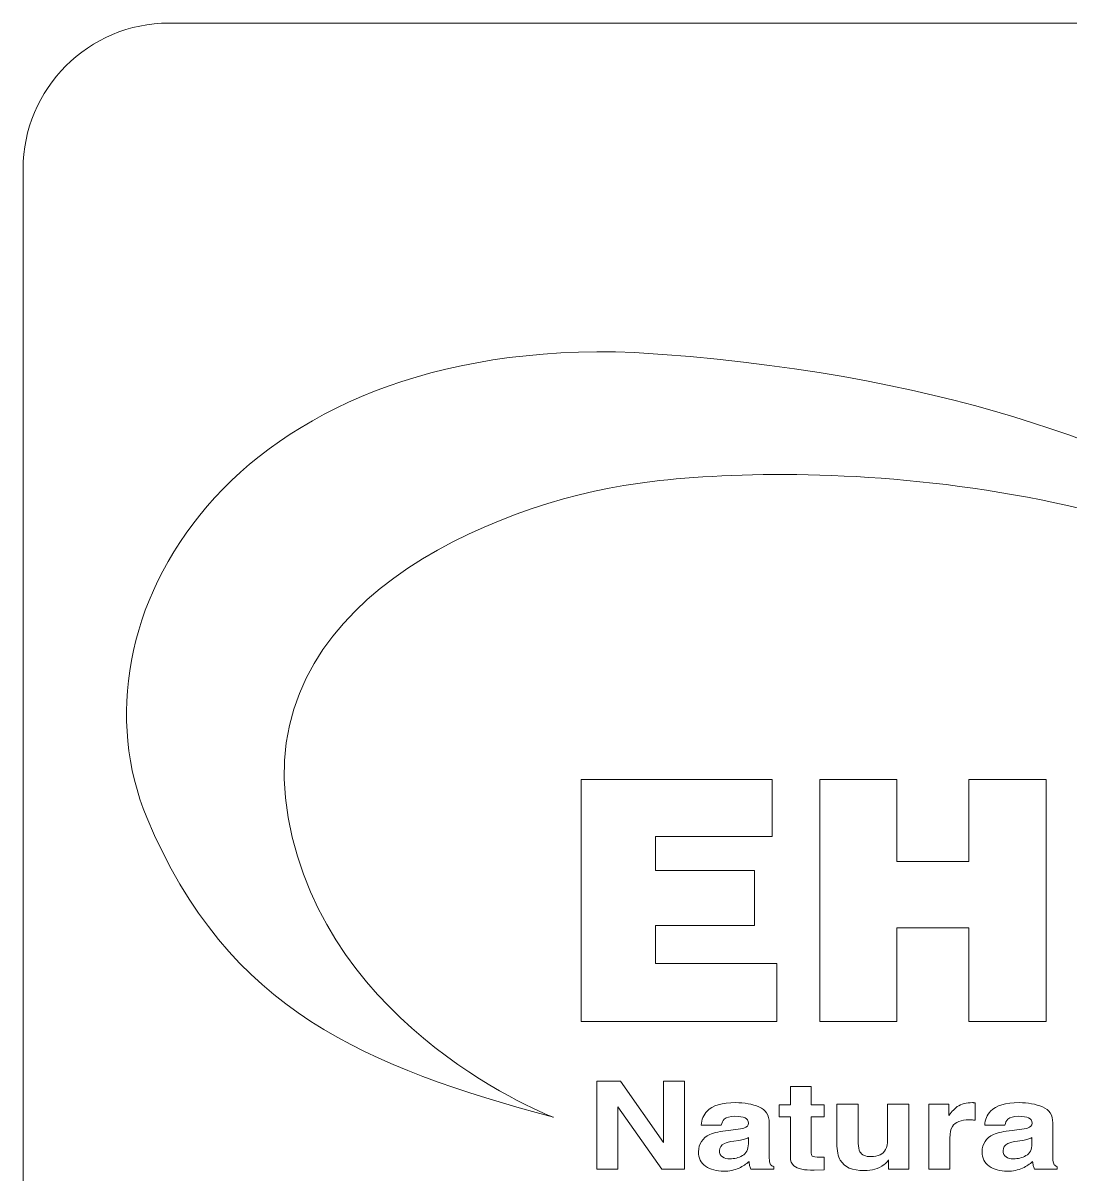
# Model space of a CAD drawing. Header units: millimetres. Extents: x -20 to 20, y -20 to 20.
# Drawn here: x -20 to 1.52, y -3.65 to 20 of the extents above; entities that cross this region are included whole.
import ezdxf

# ---------------------------------------------------------------- set-up
doc = ezdxf.new("R2010")
doc.units = ezdxf.units.MM
doc.header["$MEASUREMENT"] = 0
doc.layers.add('Layer 1', color=7, linetype='Continuous')

msp = doc.modelspace()

# ---------------------------------------------------------------- linework, layer by layer
at = {"layer": 'Layer 1', "color": 250, "lineweight": 18}
msp.add_open_spline([(17, 20), (17, 20), (-17, 20), (-17, 20), (-18.6523, 20), (-20, 18.6523), (-20, 17), (-20, 17), (-20, -17), (-20, -17), (-20, -18.6523), (-18.6523, -20), (-17, -20), (-17, -20), (17, -20), (17, -20), (18.6523, -20), (20, -18.6523), (20, -17), (20, -17), (20, 17), (20, 17), (20, 18.6523), (18.6523, 20), (17, 20)], degree=3, knots=[0, 0, 0, 0, 0.125, 0.125, 0.125, 0.25, 0.25, 0.25, 0.375, 0.375, 0.375, 0.5, 0.5, 0.5, 0.625, 0.625, 0.625, 0.75, 0.75, 0.75, 0.875, 0.875, 0.875, 1, 1, 1, 1], dxfattribs=at)
at = {"layer": 'Layer 1', "color": 250, "lineweight": 9}
for points, knots in [([(8.6117, 6.8699), (8.6117, 6.8699), (5.0746, 12.4585), (-7.4468, 13.2367), (-15.8298, 13.5551), (-19.1193, 7.6834), (-17.4569, 3.6864), (-15.7944, -0.3105), (-12.921, -1.4265), (-9.1092, -2.4681), (-9.1092, -2.4681), (-13.7783, -0.6995), (-14.5564, 3.6864), (-15.3346, 8.0725), (-10.3826, 10.1241), (-7.376, 10.5485), (-4.3695, 10.9729), (3.3768, 10.9729), (8.6117, 6.8699)], [0, 0, 0, 0, 0.1666667, 0.1666667, 0.1666667, 0.3333333, 0.3333333, 0.3333333, 0.5, 0.5, 0.5, 0.6666667, 0.6666667, 0.6666667, 0.8333333, 0.8333333, 0.8333333, 1, 1, 1, 1]), ([(-8.538, -0.4987), (-8.538, -0.4987), (-8.538, 4.4657), (-8.538, 4.4657), (-8.538, 4.4657), (-4.6183, 4.4657), (-4.6183, 4.4657), (-4.6183, 4.4657), (-4.6183, 3.2956), (-4.6183, 3.2956), (-4.6183, 3.2956), (-7.01, 3.2956), (-7.01, 3.2956), (-7.01, 3.2956), (-7.01, 2.5976), (-7.01, 2.5976), (-7.01, 2.5976), (-4.9804, 2.5976), (-4.9804, 2.5976), (-4.9804, 2.5976), (-4.9804, 1.472), (-4.9804, 1.472), (-4.9804, 1.472), (-7.01, 1.472), (-7.01, 1.472), (-7.01, 1.472), (-7.01, 0.6919), (-7.01, 0.6919), (-7.01, 0.6919), (-4.522, 0.6919), (-4.522, 0.6919), (-4.522, 0.6919), (-4.522, -0.4987), (-4.522, -0.4987), (-4.522, -0.4987), (-8.538, -0.4987), (-8.538, -0.4987)], [0, 0, 0, 0, 0.0833333, 0.0833333, 0.0833333, 0.1666667, 0.1666667, 0.1666667, 0.25, 0.25, 0.25, 0.3333333, 0.3333333, 0.3333333, 0.4166667, 0.4166667, 0.4166667, 0.5, 0.5, 0.5, 0.5833333, 0.5833333, 0.5833333, 0.6666667, 0.6666667, 0.6666667, 0.75, 0.75, 0.75, 0.8333333, 0.8333333, 0.8333333, 0.9166667, 0.9166667, 0.9166667, 1, 1, 1, 1]), ([(-3.6384, -0.4987), (-3.6384, -0.4987), (-3.6384, 4.4657), (-3.6384, 4.4657), (-3.6384, 4.4657), (-2.0573, 4.4657), (-2.0573, 4.4657), (-2.0573, 4.4657), (-2.0573, 2.7858), (-2.0573, 2.7858), (-2.0573, 2.7858), (-0.5758, 2.7858), (-0.5758, 2.7858), (-0.5758, 2.7858), (-0.5758, 4.4657), (-0.5758, 4.4657), (-0.5758, 4.4657), (1.0087, 4.4657), (1.0087, 4.4657), (1.0087, 4.4657), (1.0087, -0.4987), (1.0087, -0.4987), (1.0087, -0.4987), (-0.5758, -0.4987), (-0.5758, -0.4987), (-0.5758, -0.4987), (-0.5758, 1.424), (-0.5758, 1.424), (-0.5758, 1.424), (-2.0573, 1.424), (-2.0573, 1.424), (-2.0573, 1.424), (-2.0573, -0.4987), (-2.0573, -0.4987), (-2.0573, -0.4987), (-3.6384, -0.4987), (-3.6384, -0.4987)], [0, 0, 0, 0, 0.0833333, 0.0833333, 0.0833333, 0.1666667, 0.1666667, 0.1666667, 0.25, 0.25, 0.25, 0.3333333, 0.3333333, 0.3333333, 0.4166667, 0.4166667, 0.4166667, 0.5, 0.5, 0.5, 0.5833333, 0.5833333, 0.5833333, 0.6666667, 0.6666667, 0.6666667, 0.75, 0.75, 0.75, 0.8333333, 0.8333333, 0.8333333, 0.9166667, 0.9166667, 0.9166667, 1, 1, 1, 1]), ([(-8.2164, -1.7286), (-8.2164, -1.7286), (-7.7304, -1.7286), (-7.7304, -1.7286), (-7.7304, -1.7286), (-6.8497, -2.9867), (-6.8497, -2.9867), (-6.8497, -2.9867), (-6.8497, -1.7286), (-6.8497, -1.7286), (-6.8497, -1.7286), (-6.4177, -1.7286), (-6.4177, -1.7286), (-6.4177, -1.7286), (-6.4177, -3.5329), (-6.4177, -3.5329), (-6.4177, -3.5329), (-6.8812, -3.5329), (-6.8812, -3.5329), (-6.8812, -3.5329), (-7.7844, -2.2527), (-7.7844, -2.2527), (-7.7844, -2.2527), (-7.7844, -3.5329), (-7.7844, -3.5329), (-7.7844, -3.5329), (-8.2164, -3.5329), (-8.2164, -3.5329), (-8.2164, -3.5329), (-8.2164, -1.7286), (-8.2164, -1.7286)], [0, 0, 0, 0, 0.1, 0.1, 0.1, 0.2, 0.2, 0.2, 0.3, 0.3, 0.3, 0.4, 0.4, 0.4, 0.5, 0.5, 0.5, 0.6, 0.6, 0.6, 0.7, 0.7, 0.7, 0.8, 0.8, 0.8, 0.9, 0.9, 0.9, 1, 1, 1, 1]), ([(-4.4714, -2.4594), (-4.4714, -2.4594), (-4.4714, -2.2109), (-4.4714, -2.2109), (-4.4714, -2.2109), (-4.2426, -2.2109), (-4.2426, -2.2109), (-4.2426, -2.2109), (-4.2426, -1.8388), (-4.2426, -1.8388), (-4.2426, -1.8388), (-3.8181, -1.8388), (-3.8181, -1.8388), (-3.8181, -1.8388), (-3.8181, -2.2109), (-3.8181, -2.2109), (-3.8181, -2.2109), (-3.5517, -2.2109), (-3.5517, -2.2109), (-3.5517, -2.2109), (-3.5517, -2.4594), (-3.5517, -2.4594), (-3.5517, -2.4594), (-3.8181, -2.4594), (-3.8181, -2.4594), (-3.8181, -2.4594), (-3.8181, -3.1645), (-3.8181, -3.1645), (-3.8181, -3.2191), (-3.8096, -3.2531), (-3.7926, -3.2667), (-3.7755, -3.2801), (-3.7233, -3.2869), (-3.636, -3.2869), (-3.623, -3.2869), (-3.6092, -3.2867), (-3.5946, -3.2862), (-3.5801, -3.2858), (-3.5658, -3.2852), (-3.5517, -3.2844), (-3.5517, -3.2844), (-3.5517, -3.5451), (-3.5517, -3.5451), (-3.5517, -3.5451), (-3.755, -3.5512), (-3.755, -3.5512), (-3.9576, -3.557), (-4.0961, -3.5284), (-4.1704, -3.4656), (-4.2185, -3.4256), (-4.2426, -3.3639), (-4.2426, -3.2807), (-4.2426, -3.2807), (-4.2426, -2.4594), (-4.2426, -2.4594), (-4.2426, -2.4594), (-4.4714, -2.4594), (-4.4714, -2.4594)], [0, 0, 0, 0, 0.0526316, 0.0526316, 0.0526316, 0.1052632, 0.1052632, 0.1052632, 0.1578947, 0.1578947, 0.1578947, 0.2105263, 0.2105263, 0.2105263, 0.2631579, 0.2631579, 0.2631579, 0.3157895, 0.3157895, 0.3157895, 0.3684211, 0.3684211, 0.3684211, 0.4210526, 0.4210526, 0.4210526, 0.4736842, 0.4736842, 0.4736842, 0.5263158, 0.5263158, 0.5263158, 0.5789474, 0.5789474, 0.5789474, 0.6315789, 0.6315789, 0.6315789, 0.6842105, 0.6842105, 0.6842105, 0.7368421, 0.7368421, 0.7368421, 0.7894737, 0.7894737, 0.7894737, 0.8421053, 0.8421053, 0.8421053, 0.8947368, 0.8947368, 0.8947368, 0.9473684, 0.9473684, 0.9473684, 1, 1, 1, 1]), ([(-5.3674, -2.7213), (-5.2876, -2.7132), (-5.2305, -2.703), (-5.1961, -2.6907), (-5.1344, -2.6695), (-5.1036, -2.6364), (-5.1036, -2.5916), (-5.1036, -2.5369), (-5.1273, -2.4992), (-5.1746, -2.4784), (-5.2219, -2.4575), (-5.2913, -2.4471), (-5.3828, -2.4471), (-5.4855, -2.4471), (-5.5583, -2.4675), (-5.601, -2.5083), (-5.6315, -2.5385), (-5.6519, -2.5793), (-5.6621, -2.6307), (-5.6621, -2.6307), (-6.076, -2.6307), (-6.076, -2.6307), (-6.0669, -2.5141), (-6.0266, -2.4182), (-5.955, -2.343), (-5.8411, -2.2256), (-5.6457, -2.1668), (-5.3685, -2.1668), (-5.1881, -2.1668), (-5.0278, -2.1958), (-4.8878, -2.2537), (-4.7477, -2.3117), (-4.6776, -2.421), (-4.6776, -2.5818), (-4.6776, -2.5818), (-4.6776, -3.1938), (-4.6776, -3.1938), (-4.6776, -3.2363), (-4.6766, -3.2877), (-4.6746, -3.3481), (-4.6716, -3.3938), (-4.6631, -3.4248), (-4.649, -3.4411), (-4.635, -3.4574), (-4.614, -3.4709), (-4.5858, -3.4815), (-4.5858, -3.4815), (-4.5858, -3.5329), (-4.5858, -3.5329), (-4.5858, -3.5329), (-5.0524, -3.5329), (-5.0524, -3.5329), (-5.0655, -3.506), (-5.0745, -3.4807), (-5.0795, -3.457), (-5.0846, -3.4333), (-5.0886, -3.4064), (-5.0915, -3.3762), (-5.1511, -3.4284), (-5.2198, -3.473), (-5.2975, -3.5096), (-5.3903, -3.5529), (-5.4953, -3.5745), (-5.6124, -3.5745), (-5.7618, -3.5745), (-5.8852, -3.54), (-5.9825, -3.4711), (-6.08, -3.4021), (-6.1287, -3.3044), (-6.1287, -3.1779), (-6.1287, -3.0139), (-6.0503, -2.8952), (-5.8936, -2.8217), (-5.8077, -2.7817), (-5.6813, -2.7531), (-5.5145, -2.736), (-5.5145, -2.736), (-5.3674, -2.7213), (-5.3674, -2.7213)], [0, 0, 0, 0, 0.0384615, 0.0384615, 0.0384615, 0.0769231, 0.0769231, 0.0769231, 0.1153846, 0.1153846, 0.1153846, 0.1538462, 0.1538462, 0.1538462, 0.1923077, 0.1923077, 0.1923077, 0.2307692, 0.2307692, 0.2307692, 0.2692308, 0.2692308, 0.2692308, 0.3076923, 0.3076923, 0.3076923, 0.3461538, 0.3461538, 0.3461538, 0.3846154, 0.3846154, 0.3846154, 0.4230769, 0.4230769, 0.4230769, 0.4615385, 0.4615385, 0.4615385, 0.5, 0.5, 0.5, 0.5384615, 0.5384615, 0.5384615, 0.5769231, 0.5769231, 0.5769231, 0.6153846, 0.6153846, 0.6153846, 0.6538462, 0.6538462, 0.6538462, 0.6923077, 0.6923077, 0.6923077, 0.7307692, 0.7307692, 0.7307692, 0.7692308, 0.7692308, 0.7692308, 0.8076923, 0.8076923, 0.8076923, 0.8461538, 0.8461538, 0.8461538, 0.8846154, 0.8846154, 0.8846154, 0.9230769, 0.9230769, 0.9230769, 0.9615385, 0.9615385, 0.9615385, 1, 1, 1, 1]), ([(-2.8488, -2.1986), (-2.8488, -2.1986), (-2.8488, -3.0028), (-2.8488, -3.0028), (-2.8488, -3.0787), (-2.8378, -3.1359), (-2.8158, -3.1742), (-2.7769, -3.242), (-2.7005, -3.2758), (-2.5867, -3.2758), (-2.4409, -3.2758), (-2.341, -3.2277), (-2.2871, -3.1314), (-2.2592, -3.0792), (-2.2452, -3.0102), (-2.2452, -2.9245), (-2.2452, -2.9245), (-2.2452, -2.1986), (-2.2452, -2.1986), (-2.2452, -2.1986), (-1.8102, -2.1986), (-1.8102, -2.1986), (-1.8102, -2.1986), (-1.8102, -3.5329), (-1.8102, -3.5329), (-1.8102, -3.5329), (-2.2271, -3.5329), (-2.2271, -3.5329), (-2.2271, -3.5329), (-2.2271, -3.3444), (-2.2271, -3.3444), (-2.2311, -3.3485), (-2.2411, -3.3607), (-2.2572, -3.3811), (-2.2732, -3.4015), (-2.2922, -3.4195), (-2.3141, -3.435), (-2.3812, -3.4839), (-2.446, -3.5174), (-2.5086, -3.5353), (-2.5711, -3.5533), (-2.6444, -3.5623), (-2.7284, -3.5623), (-2.9706, -3.5623), (-3.1337, -3.4912), (-3.2178, -3.3493), (-3.2648, -3.271), (-3.2883, -3.1555), (-3.2883, -3.0028), (-3.2883, -3.0028), (-3.2883, -2.1986), (-3.2883, -2.1986), (-3.2883, -2.1986), (-2.8488, -2.1986), (-2.8488, -2.1986)], [0, 0, 0, 0, 0.0555556, 0.0555556, 0.0555556, 0.1111111, 0.1111111, 0.1111111, 0.1666667, 0.1666667, 0.1666667, 0.2222222, 0.2222222, 0.2222222, 0.2777778, 0.2777778, 0.2777778, 0.3333333, 0.3333333, 0.3333333, 0.3888889, 0.3888889, 0.3888889, 0.4444444, 0.4444444, 0.4444444, 0.5, 0.5, 0.5, 0.5555556, 0.5555556, 0.5555556, 0.6111111, 0.6111111, 0.6111111, 0.6666667, 0.6666667, 0.6666667, 0.7222222, 0.7222222, 0.7222222, 0.7777778, 0.7777778, 0.7777778, 0.8333333, 0.8333333, 0.8333333, 0.8888889, 0.8888889, 0.8888889, 0.9444444, 0.9444444, 0.9444444, 1, 1, 1, 1]), ([(-0.4818, -2.1674), (-0.4764, -2.1678), (-0.4641, -2.1685), (-0.445, -2.1693), (-0.445, -2.1693), (-0.445, -2.5267), (-0.445, -2.5267), (-0.4721, -2.5242), (-0.4962, -2.5226), (-0.5172, -2.5218), (-0.5383, -2.521), (-0.5553, -2.5206), (-0.5684, -2.5206), (-0.741, -2.5206), (-0.8569, -2.5663), (-0.9161, -2.6577), (-0.9493, -2.7091), (-0.9658, -2.7883), (-0.9658, -2.8952), (-0.9658, -2.8952), (-0.9658, -3.5329), (-0.9658, -3.5329), (-0.9658, -3.5329), (-1.3978, -3.5329), (-1.3978, -3.5329), (-1.3978, -3.5329), (-1.3978, -2.1986), (-1.3978, -2.1986), (-1.3978, -2.1986), (-0.9883, -2.1986), (-0.9883, -2.1986), (-0.9883, -2.1986), (-0.9883, -2.4312), (-0.9883, -2.4312), (-0.9221, -2.3423), (-0.8644, -2.2814), (-0.8153, -2.2489), (-0.735, -2.1942), (-0.6307, -2.1668), (-0.5021, -2.1668), (-0.4942, -2.1668), (-0.4874, -2.167), (-0.4818, -2.1674)], [0, 0, 0, 0, 0.0714286, 0.0714286, 0.0714286, 0.1428571, 0.1428571, 0.1428571, 0.2142857, 0.2142857, 0.2142857, 0.2857143, 0.2857143, 0.2857143, 0.3571429, 0.3571429, 0.3571429, 0.4285714, 0.4285714, 0.4285714, 0.5, 0.5, 0.5, 0.5714286, 0.5714286, 0.5714286, 0.6428571, 0.6428571, 0.6428571, 0.7142857, 0.7142857, 0.7142857, 0.7857143, 0.7857143, 0.7857143, 0.8571429, 0.8571429, 0.8571429, 0.9285714, 0.9285714, 0.9285714, 1, 1, 1, 1]), ([(0.4562, -2.7213), (0.5361, -2.7132), (0.5932, -2.703), (0.6276, -2.6907), (0.6892, -2.6695), (0.7201, -2.6364), (0.7201, -2.5916), (0.7201, -2.5369), (0.6964, -2.4992), (0.6492, -2.4784), (0.6018, -2.4575), (0.5323, -2.4471), (0.4408, -2.4471), (0.3381, -2.4471), (0.2654, -2.4675), (0.2227, -2.5083), (0.1921, -2.5385), (0.1718, -2.5793), (0.1616, -2.6307), (0.1616, -2.6307), (-0.2523, -2.6307), (-0.2523, -2.6307), (-0.2432, -2.5141), (-0.2029, -2.4182), (-0.1314, -2.343), (-0.0175, -2.2256), (0.178, -2.1668), (0.4552, -2.1668), (0.6356, -2.1668), (0.7958, -2.1958), (0.936, -2.2537), (1.076, -2.3117), (1.146, -2.421), (1.146, -2.5818), (1.146, -2.5818), (1.146, -3.1938), (1.146, -3.1938), (1.146, -3.2363), (1.147, -3.2877), (1.1491, -3.3481), (1.1521, -3.3938), (1.1605, -3.4248), (1.1746, -3.4411), (1.1887, -3.4574), (1.2097, -3.4709), (1.2378, -3.4815), (1.2378, -3.4815), (1.2378, -3.5329), (1.2378, -3.5329), (1.2378, -3.5329), (0.7712, -3.5329), (0.7712, -3.5329), (0.7581, -3.506), (0.7492, -3.4807), (0.7442, -3.457), (0.7391, -3.4333), (0.7351, -3.4064), (0.7321, -3.3762), (0.6726, -3.4284), (0.6039, -3.473), (0.5262, -3.5096), (0.4334, -3.5529), (0.3284, -3.5745), (0.2113, -3.5745), (0.0619, -3.5745), (-0.0615, -3.54), (-0.1589, -3.4711), (-0.2563, -3.4021), (-0.305, -3.3044), (-0.305, -3.1779), (-0.305, -3.0139), (-0.2267, -2.8952), (-0.07, -2.8217), (0.016, -2.7817), (0.1423, -2.7531), (0.3091, -2.736), (0.3091, -2.736), (0.4562, -2.7213), (0.4562, -2.7213)], [0, 0, 0, 0, 0.0384615, 0.0384615, 0.0384615, 0.0769231, 0.0769231, 0.0769231, 0.1153846, 0.1153846, 0.1153846, 0.1538462, 0.1538462, 0.1538462, 0.1923077, 0.1923077, 0.1923077, 0.2307692, 0.2307692, 0.2307692, 0.2692308, 0.2692308, 0.2692308, 0.3076923, 0.3076923, 0.3076923, 0.3461538, 0.3461538, 0.3461538, 0.3846154, 0.3846154, 0.3846154, 0.4230769, 0.4230769, 0.4230769, 0.4615385, 0.4615385, 0.4615385, 0.5, 0.5, 0.5, 0.5384615, 0.5384615, 0.5384615, 0.5769231, 0.5769231, 0.5769231, 0.6153846, 0.6153846, 0.6153846, 0.6538462, 0.6538462, 0.6538462, 0.6923077, 0.6923077, 0.6923077, 0.7307692, 0.7307692, 0.7307692, 0.7692308, 0.7692308, 0.7692308, 0.8076923, 0.8076923, 0.8076923, 0.8461538, 0.8461538, 0.8461538, 0.8846154, 0.8846154, 0.8846154, 0.9230769, 0.9230769, 0.9230769, 0.9615385, 0.9615385, 0.9615385, 1, 1, 1, 1]), ([(-5.1051, -2.8841), (-5.1326, -2.898), (-5.1604, -2.9092), (-5.1883, -2.9178), (-5.2163, -2.9264), (-5.2547, -2.9343), (-5.3035, -2.9416), (-5.3035, -2.9416), (-5.4012, -2.9564), (-5.4012, -2.9564), (-5.4927, -2.9694), (-5.5584, -2.9853), (-5.5983, -3.0041), (-5.6659, -3.0359), (-5.6997, -3.0853), (-5.6997, -3.1522), (-5.6997, -3.2118), (-5.679, -3.2548), (-5.6378, -3.2813), (-5.5965, -3.3079), (-5.5463, -3.3211), (-5.4872, -3.3211), (-5.3935, -3.3211), (-5.3072, -3.2991), (-5.2282, -3.255), (-5.1492, -3.2109), (-5.1082, -3.1306), (-5.1051, -3.0139), (-5.1051, -3.0139), (-5.1051, -2.8841), (-5.1051, -2.8841)], [0, 0, 0, 0, 0.1, 0.1, 0.1, 0.2, 0.2, 0.2, 0.3, 0.3, 0.3, 0.4, 0.4, 0.4, 0.5, 0.5, 0.5, 0.6, 0.6, 0.6, 0.7, 0.7, 0.7, 0.8, 0.8, 0.8, 0.9, 0.9, 0.9, 1, 1, 1, 1]), ([(0.7185, -2.8841), (0.6911, -2.898), (0.6634, -2.9092), (0.6354, -2.9178), (0.6074, -2.9264), (0.569, -2.9343), (0.5202, -2.9416), (0.5202, -2.9416), (0.4225, -2.9564), (0.4225, -2.9564), (0.331, -2.9694), (0.2653, -2.9853), (0.2254, -3.0041), (0.1578, -3.0359), (0.124, -3.0853), (0.124, -3.1522), (0.124, -3.2118), (0.1446, -3.2548), (0.1859, -3.2813), (0.2272, -3.3079), (0.2774, -3.3211), (0.3365, -3.3211), (0.4302, -3.3211), (0.5165, -3.2991), (0.5955, -3.255), (0.6745, -3.2109), (0.7155, -3.1306), (0.7185, -3.0139), (0.7185, -3.0139), (0.7185, -2.8841), (0.7185, -2.8841)], [0, 0, 0, 0, 0.1, 0.1, 0.1, 0.2, 0.2, 0.2, 0.3, 0.3, 0.3, 0.4, 0.4, 0.4, 0.5, 0.5, 0.5, 0.6, 0.6, 0.6, 0.7, 0.7, 0.7, 0.8, 0.8, 0.8, 0.9, 0.9, 0.9, 1, 1, 1, 1])]:
    msp.add_open_spline(points, degree=3, knots=knots, dxfattribs=at)

doc.saveas('drawing.dxf')
